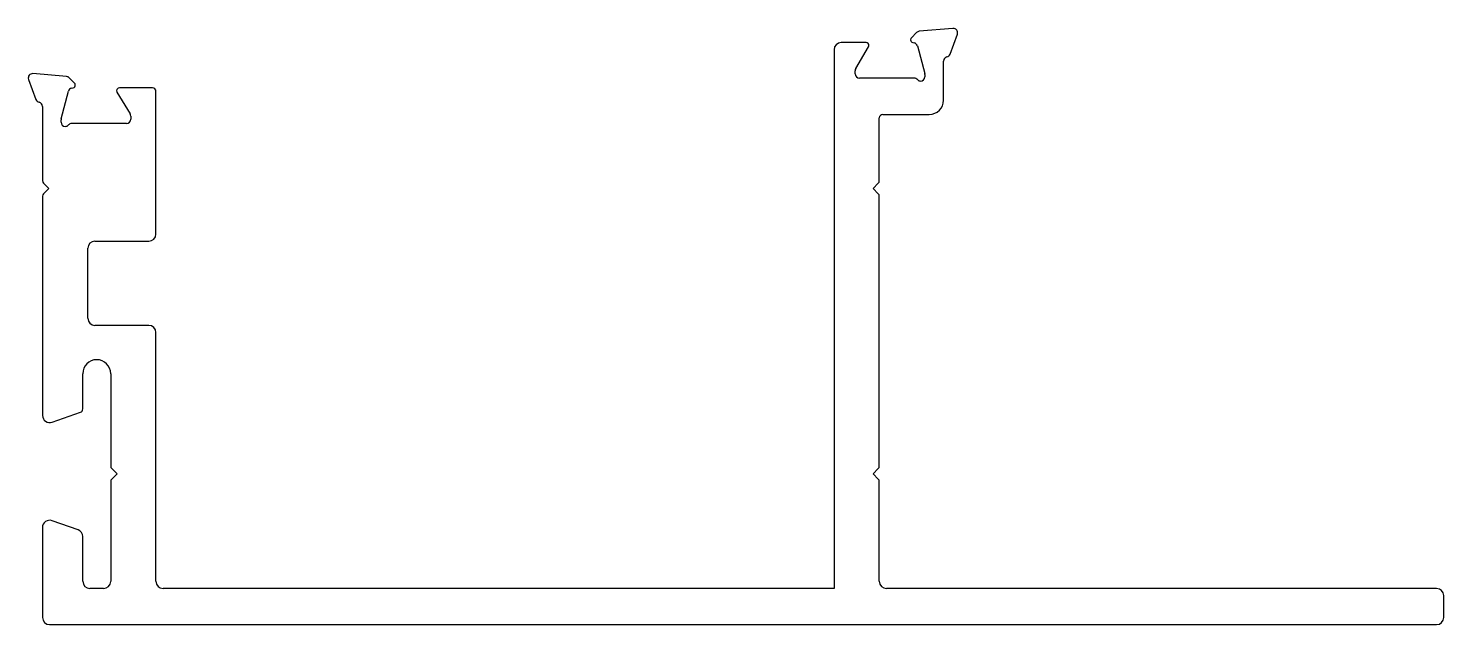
# Model space of a CAD drawing. Extents: x -49.9 to 49.5, y 6.1 to 48.
import ezdxf

# ---------------------------------------------------------------- set-up
doc = ezdxf.new("R2010")
doc.units = 0
doc.layers.add('AL_EXTRUSIONS', color=141, linetype='CONTINUOUS')

msp = doc.modelspace()

# ---------------------------------------------------------------- linework, layer by layer
at = {"layer": 'AL_EXTRUSIONS', "color": 7, "linetype": 'CONTINUOUS'}
for p, q in [((15.021, 47.949), (12.656, 47.742)), ((8.922, 46.95), (7.168, 46.95)), ((12.47, 47.655), (12.106, 47.292)), ((12.196, 46.957), (12.309, 46.927)), ((14.816, 46.137), (15.329, 47.548)), ((6.668, 46.45), (6.668, 8.654)), ((8.191, 45.128), (9.092, 46.646)), ((12.521, 46.715), (13.037, 44.788)), ((-47.231, 44.564), (-49.597, 44.771)), ((8.147, 44.75), (8.147, 44.972)), ((14.356, 42.91), (14.356, 45.65)), ((-49.905, 44.37), (-49.391, 42.959)), ((-46.681, 44.114), (-47.045, 44.477)), ((-46.884, 43.749), (-46.771, 43.779)), ((-41.207, 43.772), (-43.523, 43.772)), ((12.3, 44.45), (8.447, 44.45)), ((13.047, 44.711), (13.047, 44.55)), ((-47.613, 41.61), (-47.096, 43.537)), ((-43.694, 43.468), (-42.767, 41.95)), ((-40.957, 33.519), (-40.957, 43.522)), ((-48.923, 42.472), (-48.923, 37.264)), ((-42.723, 41.793), (-42.723, 41.572)), ((10.098, 41.91), (13.356, 41.91)), ((-47.623, 41.372), (-47.623, 41.533)), ((-43.023, 41.272), (-46.876, 41.272)), ((9.848, 37.264), (9.848, 41.66)), ((-48.848, 37.086), (-48.479, 36.717)), ((9.405, 36.717), (9.774, 37.086)), ((-48.923, 36.168), (-48.923, 20.794)), ((-48.479, 36.717), (-48.848, 36.348)), ((9.774, 36.348), (9.405, 36.717)), ((9.848, 17.248), (9.848, 36.168)), ((-45.243, 33.019), (-41.457, 33.019)), ((-45.743, 27.61), (-45.743, 32.519)), ((-41.457, 27.11), (-45.243, 27.11)), ((-40.957, 9.154), (-40.957, 26.61)), ((-46.096, 21.247), (-46.096, 23.723)), ((-44.137, 23.723), (-44.137, 17.248)), ((-48.246, 20.315), (-46.263, 21.012)), ((-44.062, 17.07), (-43.693, 16.701)), ((9.405, 16.701), (9.774, 17.07)), ((-44.137, 16.153), (-44.137, 9.154)), ((-43.693, 16.701), (-44.062, 16.332)), ((9.774, 16.332), (9.405, 16.701)), ((9.848, 9.154), (9.848, 16.153)), ((-48.931, 12.928), (-48.923, 6.614)), ((-46.43, 12.767), (-48.254, 13.408)), ((-46.096, 9.154), (-46.096, 12.295)), ((-44.643, 8.654), (-45.596, 8.654)), ((6.668, 8.654), (-40.457, 8.654)), ((48.985, 8.654), (10.348, 8.654)), ((49.485, 6.614), (49.485, 8.154)), ((-48.423, 6.114), (48.985, 6.114))]:
    msp.add_line(p, q, dxfattribs=at)
for centre, radius, start, end in [((12.682, 47.443), 0.3, 95, 135), ((15.047, 47.65), 0.3, 340, 95), ((7.168, 46.45), 0.5, 90, 180), ((8.922, 46.75), 0.2, 0, 90), ((8.922, 46.75), 0.2, 328.6, 360), ((12.247, 47.15), 0.2, 135, 180), ((12.247, 47.15), 0.2, 180, 255), ((12.231, 46.637), 0.3, 15, 75), ((14.638, 45.666), 0.283, 99.66353, 183.15446), ((14.534, 46.239), 0.3, 280.90428, 340), ((-49.623, 44.472), 0.3, 85, 200), ((8.447, 44.972), 0.3, 148.6, 180), ((8.447, 44.75), 0.3, 180, 270), ((12.747, 44.711), 0.3, 360, 15), ((-47.257, 44.265), 0.3, 45, 85), ((-46.807, 43.459), 0.3, 105, 165), ((-46.823, 43.972), 0.2, 285, 360), ((-46.823, 43.972), 0.2, 0, 45), ((-43.523, 43.572), 0.2, 90, 180), ((-41.207, 43.522), 0.25, 0, 90), ((12.3, 44.15), 0.3, 41.81031, 90), ((12.747, 44.55), 0.3, 221.81031, 270), ((12.747, 44.55), 0.3, 270, 0), ((-49.109, 43.061), 0.3, 200, 259.09572), ((-49.223, 42.472), 0.3, 0, 79.09572), ((-43.523, 43.572), 0.2, 180, 211.4), ((13.356, 42.91), 1, 270, 0), ((-43.023, 41.793), 0.3, 360, 31.4), ((10.098, 41.66), 0.25, 90, 180), ((-47.323, 41.533), 0.3, 165, 180), ((-47.323, 41.372), 0.3, 180, 270), ((-47.323, 41.372), 0.3, 270, 318.18969), ((-46.876, 40.972), 0.3, 90, 138.18969), ((-43.023, 41.572), 0.3, 270, 360), ((-48.671, 37.265), 0.252, 180.18835, 225.18835), ((9.596, 37.265), 0.252, 314.81165, 359.81165), ((-48.669, 36.168), 0.254, 135, 180), ((9.594, 36.168), 0.254, 0, 45), ((-45.243, 32.519), 0.5, 90, 180), ((-41.457, 33.519), 0.5, 270, 360), ((-45.243, 27.61), 0.5, 180, 270), ((-41.457, 26.61), 0.5, 0, 90), ((-45.116, 23.723), 0.979, 0, 180), ((-46.346, 21.247), 0.25, 289.35, 360), ((-48.415, 20.794), 0.508, 180, 289.35), ((-43.885, 17.249), 0.252, 180.18835, 225.18835), ((9.596, 17.249), 0.252, 314.81165, 359.81165), ((-43.883, 16.153), 0.254, 135, 180), ((9.594, 16.153), 0.254, 0, 45), ((-48.423, 12.928), 0.508, 70.65, 180), ((-46.596, 12.295), 0.5, 0, 70.65), ((-45.596, 9.154), 0.5, 180, 270), ((-44.642, 9.159), 0.505, 269.90118, 359.39387), ((-40.457, 9.154), 0.5, 180, 270), ((10.348, 9.154), 0.5, 180, 270), ((48.985, 8.154), 0.5, 0, 90), ((-48.423, 6.614), 0.5, 180, 270), ((48.985, 6.614), 0.5, 270, 0)]:
    msp.add_arc(centre, radius, start, end, dxfattribs=at)

doc.saveas('drawing.dxf')
